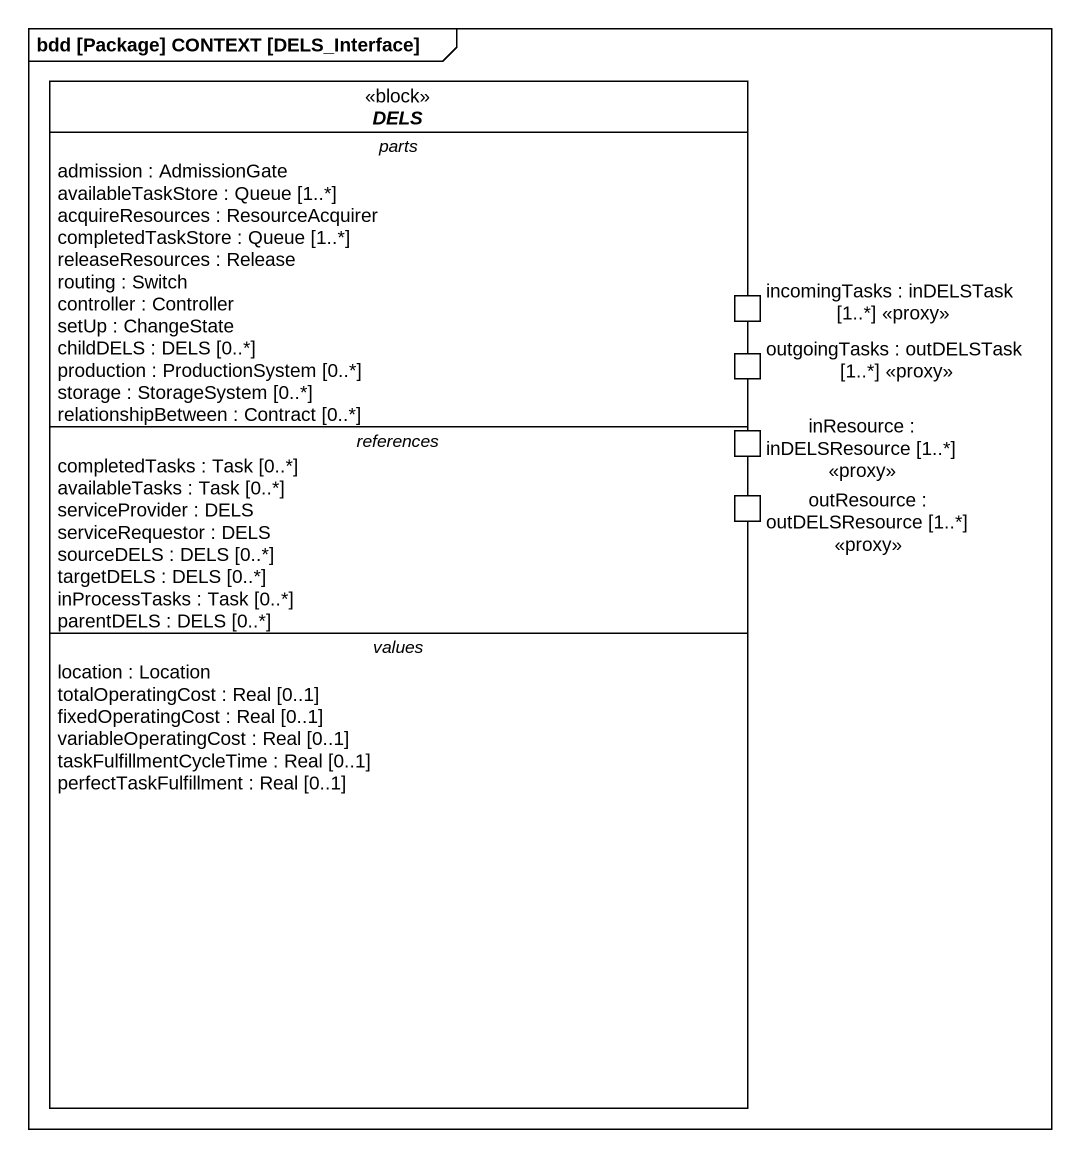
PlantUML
@startuml
mainframe bdd [Package] CONTEXT [DELS_Interface]
hide circle
hide empty members
abstract class DELS <<block>> #FFFFFF {
  -- parts --
  admission : AdmissionGate
  availableTaskStore : Queue [1..*]
  acquireResources : ResourceAcquirer
  completedTaskStore : Queue [1..*]
  releaseResources : Release
  routing : Switch
  controller : Controller
  setUp : ChangeState
  childDELS : DELS [0..*]
  production : ProductionSystem [0..*]
  storage : StorageSystem [0..*]
  relationshipBetween : Contract [0..*]
  -- references --
  completedTasks : Task [0..*]
  availableTasks : Task [0..*]
  serviceProvider : DELS
  serviceRequestor : DELS
  sourceDELS : DELS [0..*]
  targetDELS : DELS [0..*]
  inProcessTasks : Task [0..*]
  parentDELS : DELS [0..*]
  -- values --
  location : Location
  totalOperatingCost : Real [0..1]
  fixedOperatingCost : Real [0..1]
  variableOperatingCost : Real [0..1]
  taskFulfillmentCycleTime : Real [0..1]
  perfectTaskFulfillment : Real [0..1]
  -- ports --
  inResource : inDELSResource [1..*] <<proxy>>
  incomingTasks : inDELSTask [1..*] <<proxy>>
  outgoingTasks : outDELSTask [1..*] <<proxy>>
  outResource : outDELSResource [1..*] <<proxy>>
}
@enduml
